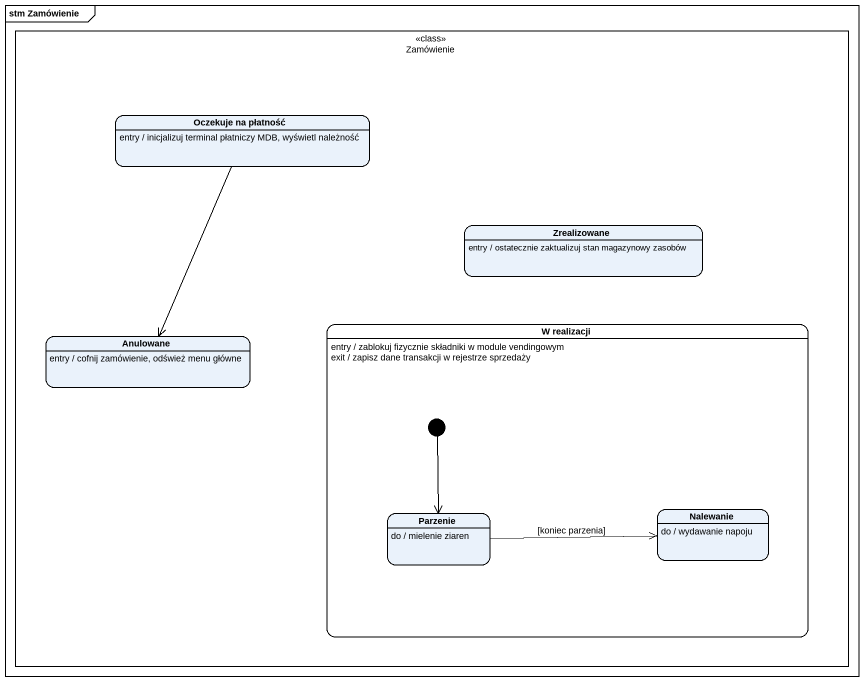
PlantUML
@startuml
mainframe stm Zamówienie
hide empty description
state Zamówienie <<class>> {
  state "Oczekuje na płatność" as Oczekuje_na_płatność
  Oczekuje_na_płatność : entry / inicjalizuj terminal płatniczy MDB, wyświetl należność
  state Zrealizowane
  Zrealizowane : entry / ostatecznie zaktualizuj stan magazynowy zasobów
  state Anulowane
  Anulowane : entry / cofnij zamówienie, odśwież menu główne
  state "W realizacji" as W_realizacji {
    state Parzenie
    Parzenie : do / mielenie ziaren
    state Nalewanie
    Nalewanie : do / wydawanie napoju
    [*] --> Parzenie
  }
  W_realizacji : entry / zablokuj fizycznie składniki w module vendingowym
  W_realizacji : exit / zapisz dane transakcji w rejestrze sprzedaży
}
Oczekuje_na_płatność --> Anulowane
Parzenie -right-> Nalewanie : [koniec parzenia]
@enduml
